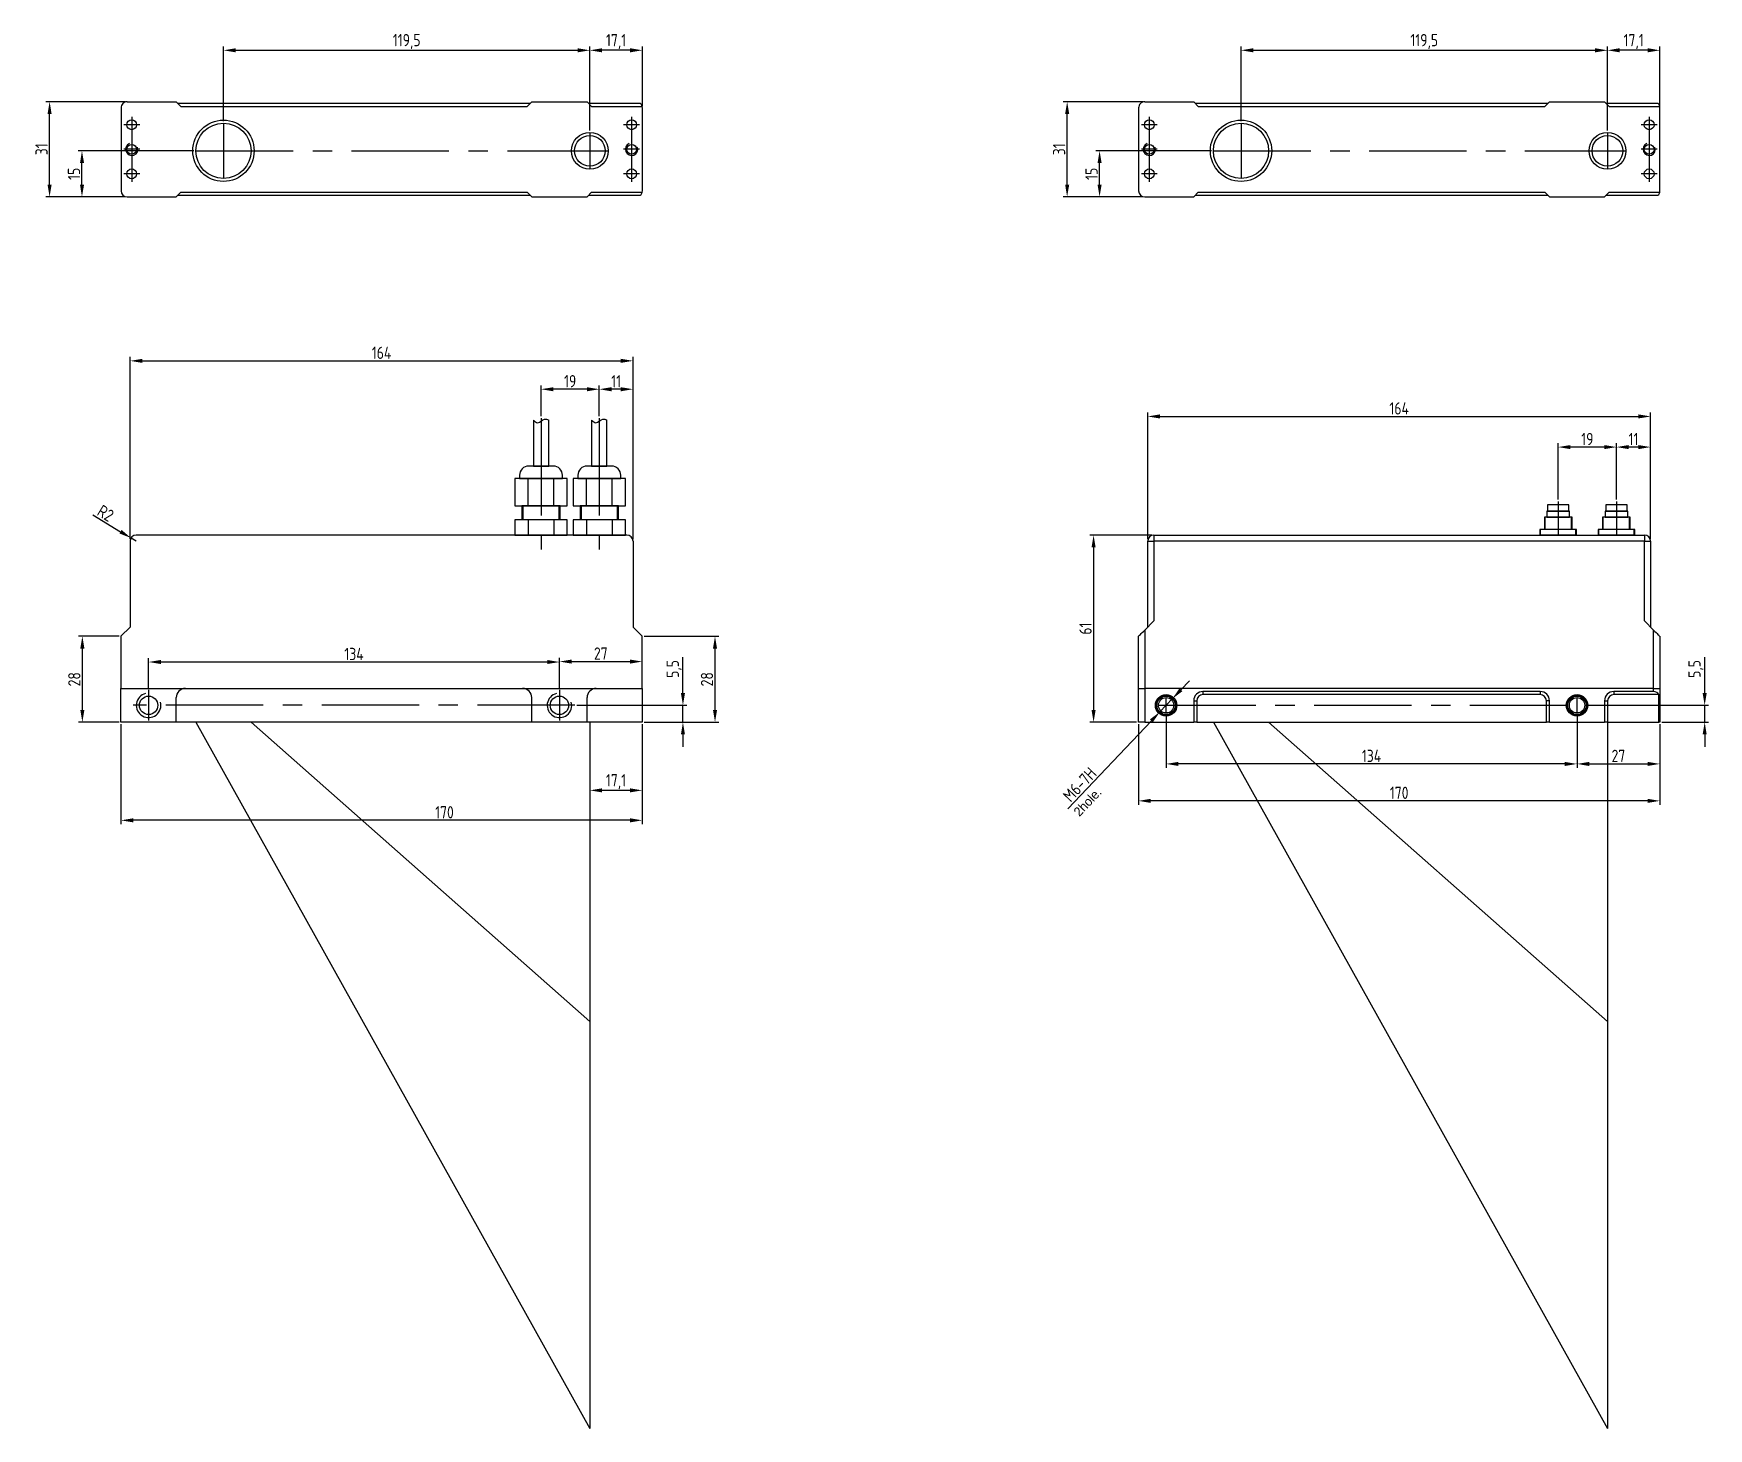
# Model space of a CAD drawing. Header units: millimetres. Extents: x -1175 to 1731, y -317 to 650.
# Drawn here: x 1184 to 1731, y -86 to 369 of the extents above; entities that cross this region are included whole.
import ezdxf

# ---------------------------------------------------------------- set-up
doc = ezdxf.new("R2010")
doc.units = ezdxf.units.MM
doc.linetypes.add('CENTER', pattern=[50.8, 31.75, -6.35, 6.35, -6.35])
doc.styles.add('GOSTw', font='gostw.shx')
doc.dimstyles.new('Vad-style', dxfattribs={"dimtxt": 4, "dimasz": 4, "dimexe": 1.25, "dimexo": 0.625, "dimtad": 1, "dimdec": 1, "dimtxsty": 'GOSTw', "dimcen": 2.5, "dimclrd": 1, "dimclre": 1, "dimclrt": 1, "dimazin": 0, "dimtfac": 1, "dimtdec": 1, "dimtmove": 0, "dimatfit": 3, "dimfxl": 1, "dimarcsym": 0})

# ---------------------------------------------------------------- blocks, each defined once
blk = doc.blocks.new('*D70')
at = {"color": 1, "lineweight": -2, "transparency": 16777216}
for p, q in [((1368.97, 244.19), (1368.97, 254.2)), ((1375.97, 252.95), (1372.97, 252.95)), ((1379.97, 204.03), (1379.97, 254.2))]:
    blk.add_line(p, q, dxfattribs=at)
at = {"color": 1, "transparency": 16777216}
for points in [[(1372.97, 253.61), (1372.97, 252.28), (1368.97, 252.95)], [(1375.97, 253.61), (1375.97, 252.28), (1379.97, 252.95)]]:
    blk.add_solid(points, dxfattribs=at)
at = {"layer": 'Defpoints', "color": 0, "transparency": 16777216}
for p in [(1368.97, 252.95), (1368.97, 243.56), (1379.97, 203.4)]:
    blk.add_point(p, dxfattribs=at)
at = {"color": 1, "transparency": 16777216, "insert": (1374.47, 255.57), "char_height": 4, "attachment_point": 5, "style": 'GOSTw'}
blk.add_mtext('11', dxfattribs=at)
blk = doc.blocks.new('*D71')
at = {"color": 1, "lineweight": -2, "transparency": 16777216}
for p, q in [((1349.97, 244.19), (1349.97, 254.2)), ((1364.97, 252.95), (1353.97, 252.95)), ((1368.97, 244.19), (1368.97, 254.2))]:
    blk.add_line(p, q, dxfattribs=at)
at = {"color": 1, "transparency": 16777216}
for points in [[(1353.97, 253.61), (1353.97, 252.28), (1349.97, 252.95)], [(1364.97, 253.61), (1364.97, 252.28), (1368.97, 252.95)]]:
    blk.add_solid(points, dxfattribs=at)
at = {"layer": 'Defpoints', "color": 0, "transparency": 16777216}
for p in [(1349.97, 252.95), (1349.97, 243.56), (1368.97, 243.56)]:
    blk.add_point(p, dxfattribs=at)
at = {"color": 1, "transparency": 16777216, "insert": (1359.47, 255.57), "char_height": 4, "attachment_point": 5, "style": 'GOSTw'}
blk.add_mtext('19', dxfattribs=at)
blk = doc.blocks.new('*D72')
at = {"color": 1, "lineweight": -2, "transparency": 16777216}
for p, q in [((1700.71, 217.01), (1700.71, 235.34)), ((1711.84, 204.03), (1711.84, 235.34)), ((1707.84, 234.09), (1704.71, 234.09))]:
    blk.add_line(p, q, dxfattribs=at)
at = {"color": 1, "transparency": 16777216}
for points in [[(1704.71, 234.75), (1704.71, 233.42), (1700.71, 234.09)], [(1707.84, 234.75), (1707.84, 233.42), (1711.84, 234.09)]]:
    blk.add_solid(points, dxfattribs=at)
at = {"layer": 'Defpoints', "color": 0, "transparency": 16777216}
for p in [(1700.71, 234.09), (1700.71, 216.39), (1711.84, 203.4)]:
    blk.add_point(p, dxfattribs=at)
at = {"color": 1, "transparency": 16777216, "insert": (1706.27, 236.71), "char_height": 4, "attachment_point": 5, "style": 'GOSTw'}
blk.add_mtext('11', dxfattribs=at)
blk = doc.blocks.new('*D73')
at = {"color": 1, "lineweight": -2, "transparency": 16777216}
for p, q in [((1681.71, 217.01), (1681.71, 235.34)), ((1700.71, 217.01), (1700.71, 235.34)), ((1696.71, 234.09), (1685.71, 234.09))]:
    blk.add_line(p, q, dxfattribs=at)
at = {"color": 1, "transparency": 16777216}
for points in [[(1685.71, 234.75), (1685.71, 233.42), (1681.71, 234.09)], [(1696.71, 234.75), (1696.71, 233.42), (1700.71, 234.09)]]:
    blk.add_solid(points, dxfattribs=at)
at = {"layer": 'Defpoints', "color": 0, "transparency": 16777216}
for p in [(1681.71, 234.09), (1681.71, 216.39), (1700.71, 216.39)]:
    blk.add_point(p, dxfattribs=at)
at = {"color": 1, "transparency": 16777216, "insert": (1691.21, 236.71), "char_height": 4, "attachment_point": 5, "style": 'GOSTw'}
blk.add_mtext('19', dxfattribs=at)
blk = doc.blocks.new('*D74')
at = {"color": 1, "lineweight": -2, "transparency": 16777216}
for p, q in [((1549.21, 205.4), (1528.93, 205.4)), ((1530.18, 201.4), (1530.18, 148.4)), ((1544.21, 144.4), (1528.93, 144.4))]:
    blk.add_line(p, q, dxfattribs=at)
at = {"color": 1, "transparency": 16777216}
for points in [[(1529.51, 201.4), (1530.85, 201.4), (1530.18, 205.4)], [(1529.51, 148.4), (1530.85, 148.4), (1530.18, 144.4)]]:
    blk.add_solid(points, dxfattribs=at)
at = {"layer": 'Defpoints', "color": 0, "transparency": 16777216}
for p in [(1549.84, 205.4), (1530.18, 144.4), (1544.84, 144.4)]:
    blk.add_point(p, dxfattribs=at)
at = {"color": 1, "transparency": 16777216, "insert": (1527.55, 174.9), "char_height": 4, "attachment_point": 5, "rotation": 90, "style": 'GOSTw'}
blk.add_mtext('61', dxfattribs=at)
blk = doc.blocks.new('*D75')
at = {"color": 1, "lineweight": -2, "transparency": 16777216}
for p, q in [((1544.84, 143.78), (1544.84, 117.5)), ((1714.84, 143.78), (1714.84, 117.5)), ((1710.84, 118.75), (1548.84, 118.75))]:
    blk.add_line(p, q, dxfattribs=at)
at = {"color": 1, "transparency": 16777216}
for points in [[(1548.84, 119.42), (1548.84, 118.08), (1544.84, 118.75)], [(1710.84, 119.42), (1710.84, 118.08), (1714.84, 118.75)]]:
    blk.add_solid(points, dxfattribs=at)
at = {"layer": 'Defpoints', "color": 0, "transparency": 16777216}
for p in [(1544.84, 144.4), (1714.84, 144.4), (1544.84, 118.75)]:
    blk.add_point(p, dxfattribs=at)
at = {"color": 1, "transparency": 16777216, "insert": (1629.84, 121.38), "char_height": 4, "attachment_point": 5, "style": 'GOSTw'}
blk.add_mtext('170', dxfattribs=at)
blk = doc.blocks.new('*D76')
at = {"color": 1, "lineweight": -2, "transparency": 16777216}
for p, q in [((1553.84, 146.78), (1553.84, 129.55)), ((1687.84, 146.78), (1687.84, 129.55)), ((1683.84, 130.8), (1557.84, 130.8))]:
    blk.add_line(p, q, dxfattribs=at)
at = {"color": 1, "transparency": 16777216}
for points in [[(1557.84, 131.46), (1557.84, 130.13), (1553.84, 130.8)], [(1683.84, 131.46), (1683.84, 130.13), (1687.84, 130.8)]]:
    blk.add_solid(points, dxfattribs=at)
at = {"layer": 'Defpoints', "color": 0, "transparency": 16777216}
for p in [(1553.84, 147.4), (1687.84, 147.4), (1553.84, 130.8)]:
    blk.add_point(p, dxfattribs=at)
at = {"color": 1, "transparency": 16777216, "insert": (1620.84, 133.42), "char_height": 4, "attachment_point": 5, "style": 'GOSTw'}
blk.add_mtext('134', dxfattribs=at)
blk = doc.blocks.new('*D77')
at = {"color": 1, "lineweight": -2, "transparency": 16777216}
for p, q in [((1687.84, 146.78), (1687.84, 129.55)), ((1714.84, 143.78), (1714.84, 129.55)), ((1691.84, 130.8), (1710.84, 130.8))]:
    blk.add_line(p, q, dxfattribs=at)
at = {"color": 1, "transparency": 16777216}
for points in [[(1691.84, 131.46), (1691.84, 130.13), (1687.84, 130.8)], [(1710.84, 131.46), (1710.84, 130.13), (1714.84, 130.8)]]:
    blk.add_solid(points, dxfattribs=at)
at = {"layer": 'Defpoints', "color": 0, "transparency": 16777216}
for p in [(1687.84, 147.4), (1714.84, 144.4), (1714.84, 130.8)]:
    blk.add_point(p, dxfattribs=at)
at = {"color": 1, "transparency": 16777216, "insert": (1701.34, 133.42), "char_height": 4, "attachment_point": 5, "style": 'GOSTw'}
blk.add_mtext('27', dxfattribs=at)
blk = doc.blocks.new('*D78')
at = {"color": 1, "lineweight": -2, "transparency": 16777216}
for p, q in [((1558.66, 154.98), (1561.42, 157.88)), ((1555.91, 152.08), (1551.77, 147.73)), ((1521.77, 116.16), (1549.02, 144.83))]:
    blk.add_line(p, q, dxfattribs=at)
at = {"color": 1, "transparency": 16777216}
for points in [[(1558.18, 155.44), (1559.15, 154.52), (1555.91, 152.08)], [(1548.53, 145.29), (1549.5, 144.37), (1551.77, 147.73)]]:
    blk.add_solid(points, dxfattribs=at)
at = {"layer": 'Defpoints', "color": 0, "transparency": 16777216}
for p in [(1551.77, 147.73), (1555.91, 152.08)]:
    blk.add_point(p, dxfattribs=at)
at = {"color": 1, "transparency": 16777216, "insert": (1525.65, 124.06), "char_height": 4, "attachment_point": 5, "rotation": 46.4593, "style": 'GOSTw'}
blk.add_mtext('М6-7H', dxfattribs=at)
blk = doc.blocks.new('*D79')
at = {"color": 1, "lineweight": -2, "transparency": 16777216}
for p, q in [((1729.48, 153.9), (1729.48, 165.6)), ((1690.96, 149.9), (1730.73, 149.9)), ((1729.48, 144.4), (1729.48, 149.9)), ((1715.46, 144.4), (1730.73, 144.4)), ((1729.48, 140.4), (1729.48, 136.4))]:
    blk.add_line(p, q, dxfattribs=at)
at = {"color": 1, "transparency": 16777216}
for points in [[(1728.81, 153.9), (1730.14, 153.9), (1729.48, 149.9)], [(1728.81, 140.4), (1730.14, 140.4), (1729.48, 144.4)]]:
    blk.add_solid(points, dxfattribs=at)
at = {"layer": 'Defpoints', "color": 0, "transparency": 16777216}
for p in [(1690.34, 149.9), (1729.48, 149.9), (1714.84, 144.4)]:
    blk.add_point(p, dxfattribs=at)
at = {"color": 1, "transparency": 16777216, "insert": (1726.63, 161.75), "char_height": 4, "attachment_point": 5, "rotation": 90, "style": 'GOSTw'}
blk.add_mtext('5,5', dxfattribs=at)
blk = doc.blocks.new('*D81')
at = {"color": 1, "lineweight": -2, "transparency": 16777216}
for p, q in [((1236.77, 330.68), (1199.01, 330.68)), ((1200.26, 319.67), (1200.26, 326.68)), ((1214.37, 315.67), (1199.01, 315.67))]:
    blk.add_line(p, q, dxfattribs=at)
at = {"color": 1, "transparency": 16777216}
for points in [[(1199.6, 326.68), (1200.93, 326.68), (1200.26, 330.68)], [(1199.6, 319.67), (1200.93, 319.67), (1200.26, 315.67)]]:
    blk.add_solid(points, dxfattribs=at)
at = {"layer": 'Defpoints', "color": 0, "transparency": 16777216}
for p in [(1200.26, 330.68), (1237.4, 330.68), (1214.99, 315.67)]:
    blk.add_point(p, dxfattribs=at)
at = {"color": 1, "transparency": 16777216, "insert": (1197.64, 323.17), "char_height": 4, "attachment_point": 5, "rotation": 90, "style": 'GOSTw'}
blk.add_mtext('15', dxfattribs=at)
blk = doc.blocks.new('*D82')
at = {"color": 1, "lineweight": -2, "transparency": 16777216}
for p, q in [((1365.9, 337.29), (1365.9, 364.7)), ((1379.01, 363.45), (1369.9, 363.45)), ((1383.01, 345.21), (1383.01, 364.7))]:
    blk.add_line(p, q, dxfattribs=at)
at = {"color": 1, "transparency": 16777216}
for points in [[(1369.9, 364.12), (1369.9, 362.78), (1365.9, 363.45)], [(1379.01, 364.12), (1379.01, 362.78), (1383.01, 363.45)]]:
    blk.add_solid(points, dxfattribs=at)
at = {"layer": 'Defpoints', "color": 0, "transparency": 16777216}
for p in [(1365.9, 363.45), (1383.01, 344.58), (1365.9, 336.67)]:
    blk.add_point(p, dxfattribs=at)
at = {"color": 1, "transparency": 16777216, "insert": (1374.45, 366.3), "char_height": 4, "attachment_point": 5, "style": 'GOSTw'}
blk.add_mtext('17,1', dxfattribs=at)
blk = doc.blocks.new('*D83')
at = {"color": 1, "lineweight": -2, "transparency": 16777216}
for p, q in [((1246.4, 340.3), (1246.4, 364.7)), ((1250.4, 363.45), (1361.9, 363.45)), ((1365.9, 337.92), (1365.9, 364.7))]:
    blk.add_line(p, q, dxfattribs=at)
at = {"color": 1, "transparency": 16777216}
for points in [[(1250.4, 364.12), (1250.4, 362.78), (1246.4, 363.45)], [(1361.9, 364.12), (1361.9, 362.78), (1365.9, 363.45)]]:
    blk.add_solid(points, dxfattribs=at)
at = {"layer": 'Defpoints', "color": 0, "transparency": 16777216}
for p in [(1365.9, 363.45), (1246.4, 339.68), (1365.9, 337.29)]:
    blk.add_point(p, dxfattribs=at)
at = {"color": 1, "transparency": 16777216, "insert": (1306.15, 366.3), "char_height": 4, "attachment_point": 5, "style": 'GOSTw'}
blk.add_mtext('119,5', dxfattribs=at)
blk = doc.blocks.new('*D80')
at = {"color": 1, "lineweight": -2, "transparency": 16777216}
for p, q in [((1214.37, 346.68), (1188.45, 346.68)), ((1189.7, 319.67), (1189.7, 342.68)), ((1214.37, 315.67), (1188.45, 315.67))]:
    blk.add_line(p, q, dxfattribs=at)
at = {"color": 1, "transparency": 16777216}
for points in [[(1189.03, 342.68), (1190.36, 342.68), (1189.7, 346.68)], [(1189.03, 319.67), (1190.36, 319.67), (1189.7, 315.67)]]:
    blk.add_solid(points, dxfattribs=at)
at = {"layer": 'Defpoints', "color": 0, "transparency": 16777216}
for p in [(1189.7, 346.68), (1214.99, 346.68), (1214.99, 315.67)]:
    blk.add_point(p, dxfattribs=at)
at = {"color": 1, "transparency": 16777216, "insert": (1187.07, 331.18), "char_height": 4, "attachment_point": 5, "rotation": 90, "style": 'GOSTw'}
blk.add_mtext('31', dxfattribs=at)
blk = doc.blocks.new('*D85')
at = {"color": 1, "lineweight": -2, "transparency": 16777216}
for p, q in [((1568.64, 330.68), (1530.88, 330.68)), ((1532.13, 319.67), (1532.13, 326.68)), ((1546.24, 315.67), (1530.88, 315.67))]:
    blk.add_line(p, q, dxfattribs=at)
at = {"color": 1, "transparency": 16777216}
for points in [[(1531.47, 326.68), (1532.8, 326.68), (1532.13, 330.68)], [(1531.47, 319.67), (1532.8, 319.67), (1532.13, 315.67)]]:
    blk.add_solid(points, dxfattribs=at)
at = {"layer": 'Defpoints', "color": 0, "transparency": 16777216}
for p in [(1532.13, 330.68), (1569.26, 330.68), (1546.86, 315.67)]:
    blk.add_point(p, dxfattribs=at)
at = {"color": 1, "transparency": 16777216, "insert": (1529.51, 323.17), "char_height": 4, "attachment_point": 5, "rotation": 90, "style": 'GOSTw'}
blk.add_mtext('15', dxfattribs=at)
blk = doc.blocks.new('*D86')
at = {"color": 1, "lineweight": -2, "transparency": 16777216}
for p, q in [((1697.76, 337.29), (1697.76, 364.7)), ((1710.88, 363.45), (1701.76, 363.45)), ((1714.88, 345.21), (1714.88, 364.7))]:
    blk.add_line(p, q, dxfattribs=at)
at = {"color": 1, "transparency": 16777216}
for points in [[(1701.76, 364.12), (1701.76, 362.78), (1697.76, 363.45)], [(1710.88, 364.12), (1710.88, 362.78), (1714.88, 363.45)]]:
    blk.add_solid(points, dxfattribs=at)
at = {"layer": 'Defpoints', "color": 0, "transparency": 16777216}
for p in [(1697.76, 363.45), (1714.88, 344.58), (1697.76, 336.67)]:
    blk.add_point(p, dxfattribs=at)
at = {"color": 1, "transparency": 16777216, "insert": (1706.32, 366.3), "char_height": 4, "attachment_point": 5, "style": 'GOSTw'}
blk.add_mtext('17,1', dxfattribs=at)
blk = doc.blocks.new('*D87')
at = {"color": 1, "lineweight": -2, "transparency": 16777216}
for p, q in [((1578.26, 340.3), (1578.26, 364.7)), ((1582.26, 363.45), (1693.76, 363.45)), ((1697.76, 337.92), (1697.76, 364.7))]:
    blk.add_line(p, q, dxfattribs=at)
at = {"color": 1, "transparency": 16777216}
for points in [[(1582.26, 364.12), (1582.26, 362.78), (1578.26, 363.45)], [(1693.76, 364.12), (1693.76, 362.78), (1697.76, 363.45)]]:
    blk.add_solid(points, dxfattribs=at)
at = {"layer": 'Defpoints', "color": 0, "transparency": 16777216}
for p in [(1697.76, 363.45), (1578.26, 339.68), (1697.76, 337.29)]:
    blk.add_point(p, dxfattribs=at)
at = {"color": 1, "transparency": 16777216, "insert": (1638.01, 366.3), "char_height": 4, "attachment_point": 5, "style": 'GOSTw'}
blk.add_mtext('119,5', dxfattribs=at)
blk = doc.blocks.new('*D84')
at = {"color": 1, "lineweight": -2, "transparency": 16777216}
for p, q in [((1546.24, 346.68), (1520.31, 346.68)), ((1521.56, 319.67), (1521.56, 342.68)), ((1546.24, 315.67), (1520.31, 315.67))]:
    blk.add_line(p, q, dxfattribs=at)
at = {"color": 1, "transparency": 16777216}
for points in [[(1520.9, 342.68), (1522.23, 342.68), (1521.56, 346.68)], [(1520.9, 319.67), (1522.23, 319.67), (1521.56, 315.67)]]:
    blk.add_solid(points, dxfattribs=at)
at = {"layer": 'Defpoints', "color": 0, "transparency": 16777216}
for p in [(1521.56, 346.68), (1546.86, 346.68), (1546.86, 315.67)]:
    blk.add_point(p, dxfattribs=at)
at = {"color": 1, "transparency": 16777216, "insert": (1518.94, 331.18), "char_height": 4, "attachment_point": 5, "rotation": 90, "style": 'GOSTw'}
blk.add_mtext('31', dxfattribs=at)
blk = doc.blocks.new('*D88')
at = {"color": 1, "lineweight": -2, "transparency": 16777216}
for p, q in [((1215.97, 204.03), (1215.97, 263.46)), ((1379.97, 204.03), (1379.97, 263.46)), ((1219.97, 262.21), (1375.97, 262.21))]:
    blk.add_line(p, q, dxfattribs=at)
at = {"color": 1, "transparency": 16777216}
for points in [[(1219.97, 262.87), (1219.97, 261.54), (1215.97, 262.21)], [(1375.97, 262.87), (1375.97, 261.54), (1379.97, 262.21)]]:
    blk.add_solid(points, dxfattribs=at)
at = {"layer": 'Defpoints', "color": 0, "transparency": 16777216}
for p in [(1379.97, 262.21), (1215.97, 203.4), (1379.97, 203.4)]:
    blk.add_point(p, dxfattribs=at)
at = {"color": 1, "transparency": 16777216, "insert": (1297.97, 264.83), "char_height": 4, "attachment_point": 5, "style": 'GOSTw'}
blk.add_mtext('164', dxfattribs=at)
blk = doc.blocks.new('*D89')
at = {"color": 1, "lineweight": -2, "transparency": 16777216}
for p, q in [((1203.78, 211.97), (1212.84, 206.5)), ((1217.97, 203.4), (1216.26, 204.44))]:
    blk.add_line(p, q, dxfattribs=at)
at = {"color": 1, "transparency": 16777216}
blk.add_solid([(1213.18, 207.07), (1212.49, 205.93), (1216.26, 204.44)], dxfattribs=at)
at = {"layer": 'Defpoints', "color": 0, "transparency": 16777216}
for p in [(1216.26, 204.44), (1217.97, 203.4)]:
    blk.add_point(p, dxfattribs=at)
at = {"color": 1, "transparency": 16777216, "insert": (1207.95, 212.52), "char_height": 4, "attachment_point": 5, "rotation": 328.8813, "style": 'GOSTw'}
blk.add_mtext('R2', dxfattribs=at)
blk = doc.blocks.new('*D90')
at = {"color": 1, "lineweight": -2, "transparency": 16777216}
for p, q in [((1382.97, 143.78), (1382.97, 120.92)), ((1365.9, 139.5), (1365.9, 120.92)), ((1378.97, 122.17), (1369.9, 122.17))]:
    blk.add_line(p, q, dxfattribs=at)
at = {"color": 1, "transparency": 16777216}
for points in [[(1369.9, 122.84), (1369.9, 121.51), (1365.9, 122.17)], [(1378.97, 122.84), (1378.97, 121.51), (1382.97, 122.17)]]:
    blk.add_solid(points, dxfattribs=at)
at = {"layer": 'Defpoints', "color": 0, "transparency": 16777216}
for p in [(1382.97, 144.4), (1365.9, 140.13), (1365.9, 122.17)]:
    blk.add_point(p, dxfattribs=at)
at = {"color": 1, "transparency": 16777216, "insert": (1374.43, 125.02), "char_height": 4, "attachment_point": 5, "style": 'GOSTw'}
blk.add_mtext('17,1', dxfattribs=at)
blk = doc.blocks.new('*D91')
at = {"color": 1, "lineweight": -2, "transparency": 16777216}
for p, q in [((1212.97, 143.78), (1212.97, 111.16)), ((1382.97, 143.78), (1382.97, 111.16)), ((1378.97, 112.41), (1216.97, 112.41))]:
    blk.add_line(p, q, dxfattribs=at)
at = {"color": 1, "transparency": 16777216}
for points in [[(1216.97, 113.08), (1216.97, 111.74), (1212.97, 112.41)], [(1378.97, 113.08), (1378.97, 111.74), (1382.97, 112.41)]]:
    blk.add_solid(points, dxfattribs=at)
at = {"layer": 'Defpoints', "color": 0, "transparency": 16777216}
for p in [(1212.97, 144.4), (1382.97, 144.4), (1212.97, 112.41)]:
    blk.add_point(p, dxfattribs=at)
at = {"color": 1, "transparency": 16777216, "insert": (1318.48, 115.04), "char_height": 4, "attachment_point": 5, "style": 'GOSTw'}
blk.add_mtext('170', dxfattribs=at)
blk = doc.blocks.new('*D92')
at = {"color": 1, "lineweight": -2, "transparency": 16777216}
for p, q in [((1212.35, 172.4), (1199.13, 172.4)), ((1200.38, 148.4), (1200.38, 168.4)), ((1212.35, 144.4), (1199.13, 144.4))]:
    blk.add_line(p, q, dxfattribs=at)
at = {"color": 1, "transparency": 16777216}
for points in [[(1199.71, 168.4), (1201.05, 168.4), (1200.38, 172.4)], [(1199.71, 148.4), (1201.05, 148.4), (1200.38, 144.4)]]:
    blk.add_solid(points, dxfattribs=at)
at = {"layer": 'Defpoints', "color": 0, "transparency": 16777216}
for p in [(1200.38, 172.4), (1212.97, 172.4), (1212.97, 144.4)]:
    blk.add_point(p, dxfattribs=at)
at = {"color": 1, "transparency": 16777216, "insert": (1197.76, 158.4), "char_height": 4, "attachment_point": 5, "rotation": 90, "style": 'GOSTw'}
blk.add_mtext('28', dxfattribs=at)
blk = doc.blocks.new('*D93')
at = {"color": 1, "lineweight": -2, "transparency": 16777216}
for p, q in [((1383.6, 172.4), (1407.96, 172.4)), ((1406.71, 148.4), (1406.71, 168.4)), ((1383.6, 144.4), (1407.96, 144.4))]:
    blk.add_line(p, q, dxfattribs=at)
at = {"color": 1, "transparency": 16777216}
for points in [[(1406.05, 168.4), (1407.38, 168.4), (1406.71, 172.4)], [(1406.05, 148.4), (1407.38, 148.4), (1406.71, 144.4)]]:
    blk.add_solid(points, dxfattribs=at)
at = {"layer": 'Defpoints', "color": 0, "transparency": 16777216}
for p in [(1382.97, 172.4), (1406.71, 172.4), (1382.97, 144.4)]:
    blk.add_point(p, dxfattribs=at)
at = {"color": 1, "transparency": 16777216, "insert": (1404.09, 158.4), "char_height": 4, "attachment_point": 5, "rotation": 90, "style": 'GOSTw'}
blk.add_mtext('28', dxfattribs=at)
blk = doc.blocks.new('*D94')
at = {"color": 1, "lineweight": -2, "transparency": 16777216}
for p, q in [((1355.98, 155.53), (1355.98, 165.41)), ((1359.98, 164.16), (1378.97, 164.16)), ((1382.97, 159.92), (1382.97, 165.41))]:
    blk.add_line(p, q, dxfattribs=at)
at = {"color": 1, "transparency": 16777216}
for points in [[(1359.98, 164.83), (1359.98, 163.49), (1355.98, 164.16)], [(1378.97, 164.83), (1378.97, 163.49), (1382.97, 164.16)]]:
    blk.add_solid(points, dxfattribs=at)
at = {"layer": 'Defpoints', "color": 0, "transparency": 16777216}
for p in [(1382.97, 164.16), (1382.97, 159.29), (1355.98, 154.9)]:
    blk.add_point(p, dxfattribs=at)
at = {"color": 1, "transparency": 16777216, "insert": (1369.47, 166.79), "char_height": 4, "attachment_point": 5, "style": 'GOSTw'}
blk.add_mtext('27', dxfattribs=at)
blk = doc.blocks.new('*D95')
at = {"color": 1, "lineweight": -2, "transparency": 16777216}
for p, q in [((1221.98, 155.53), (1221.98, 165.27)), ((1351.98, 164.02), (1225.98, 164.02)), ((1355.98, 155.53), (1355.98, 165.27))]:
    blk.add_line(p, q, dxfattribs=at)
at = {"color": 1, "transparency": 16777216}
for points in [[(1225.98, 164.69), (1225.98, 163.36), (1221.98, 164.02)], [(1351.98, 164.69), (1351.98, 163.36), (1355.98, 164.02)]]:
    blk.add_solid(points, dxfattribs=at)
at = {"layer": 'Defpoints', "color": 0, "transparency": 16777216}
for p in [(1221.98, 164.02), (1221.98, 154.9), (1355.98, 154.9)]:
    blk.add_point(p, dxfattribs=at)
at = {"color": 1, "transparency": 16777216, "insert": (1288.98, 166.65), "char_height": 4, "attachment_point": 5, "style": 'GOSTw'}
blk.add_mtext('134', dxfattribs=at)
blk = doc.blocks.new('*D96')
at = {"color": 1, "lineweight": -2, "transparency": 16777216}
for p, q in [((1396.25, 153.9), (1396.25, 165.6)), ((1361.6, 149.9), (1397.5, 149.9)), ((1396.25, 144.4), (1396.25, 149.9)), ((1383.6, 144.4), (1397.5, 144.4)), ((1396.25, 140.4), (1396.25, 136.4))]:
    blk.add_line(p, q, dxfattribs=at)
at = {"color": 1, "transparency": 16777216}
for points in [[(1395.59, 153.9), (1396.92, 153.9), (1396.25, 149.9)], [(1395.59, 140.4), (1396.92, 140.4), (1396.25, 144.4)]]:
    blk.add_solid(points, dxfattribs=at)
at = {"layer": 'Defpoints', "color": 0, "transparency": 16777216}
for p in [(1360.98, 149.9), (1396.25, 149.9), (1382.97, 144.4)]:
    blk.add_point(p, dxfattribs=at)
at = {"color": 1, "transparency": 16777216, "insert": (1393.41, 161.75), "char_height": 4, "attachment_point": 5, "rotation": 90, "style": 'GOSTw'}
blk.add_mtext('5,5', dxfattribs=at)
blk = doc.blocks.new('*D97')
at = {"color": 1, "lineweight": -2, "transparency": 16777216}
for p, q in [((1547.84, 204.03), (1547.84, 245.33)), ((1551.84, 244.08), (1707.84, 244.08)), ((1711.84, 204.03), (1711.84, 245.33))]:
    blk.add_line(p, q, dxfattribs=at)
at = {"color": 1, "transparency": 16777216}
for points in [[(1551.84, 244.75), (1551.84, 243.42), (1547.84, 244.08)], [(1707.84, 244.75), (1707.84, 243.42), (1711.84, 244.08)]]:
    blk.add_solid(points, dxfattribs=at)
at = {"layer": 'Defpoints', "color": 0, "transparency": 16777216}
for p in [(1711.84, 244.08), (1547.84, 203.4), (1711.84, 203.4)]:
    blk.add_point(p, dxfattribs=at)
at = {"color": 1, "transparency": 16777216, "insert": (1629.84, 246.71), "char_height": 4, "attachment_point": 5, "style": 'GOSTw'}
blk.add_mtext('164', dxfattribs=at)

msp = doc.modelspace()

# ---------------------------------------------------------------- linework, layer by layer
at = {"color": 0}
for p, q in [((1212.99, 344.68), (1212.99, 317.67)), ((1214.99, 346.68), (1230.97, 346.68)), ((1231.47, 346.18), (1346.47, 346.17)), ((1232.47, 345.18), (1345.47, 345.17)), ((1346.97, 346.67), (1364.97, 346.66)), ((1365.47, 346.16), (1382.34, 346.16)), ((1366.47, 345.16), (1382.95, 345.16)), ((1383.01, 317.67), (1383.01, 344.58)), ((1544.86, 344.68), (1544.86, 317.67)), ((1546.86, 346.68), (1562.84, 346.68)), ((1563.34, 346.18), (1678.34, 346.17)), ((1564.34, 345.18), (1677.34, 345.17)), ((1678.84, 346.67), (1696.84, 346.66)), ((1697.34, 346.16), (1714.21, 346.16)), ((1698.34, 345.16), (1714.82, 345.16)), ((1714.88, 317.67), (1714.88, 344.58)), ((1232.47, 317.17), (1345.47, 317.17)), ((1366.47, 317.17), (1382.95, 317.17)), ((1564.34, 317.17), (1677.34, 317.17)), ((1698.34, 317.17), (1714.82, 317.17)), ((1214.99, 315.67), (1230.97, 315.67)), ((1231.47, 316.17), (1346.47, 316.17)), ((1346.97, 315.67), (1364.97, 315.67)), ((1365.47, 316.17), (1382.34, 316.17)), ((1546.86, 315.67), (1562.84, 315.67)), ((1563.34, 316.17), (1678.34, 316.17)), ((1678.84, 315.67), (1696.84, 315.67)), ((1697.34, 316.17), (1714.21, 316.17)), ((1212.97, 144.4), (1212.97, 155.4)), ((1212.97, 155.4), (1382.97, 155.4)), ((1382.97, 155.4), (1382.97, 144.4)), ((1230.97, 144.4), (1230.97, 152.4)), ((1346.97, 144.4), (1346.97, 152.4)), ((1364.97, 144.4), (1364.97, 152.4)), ((1382.97, 144.4), (1212.97, 144.4))]:
    msp.add_line(p, q, dxfattribs=at)
for p, q in [((1230.97, 346.68), (1232.47, 345.18)), ((1346.97, 346.67), (1345.47, 345.17)), ((1364.97, 346.66), (1366.47, 345.16)), ((1562.84, 346.68), (1564.34, 345.18)), ((1678.84, 346.67), (1677.34, 345.17)), ((1696.84, 346.66), (1698.34, 345.16)), ((1230.97, 315.67), (1232.47, 317.17)), ((1346.97, 315.67), (1345.47, 317.17)), ((1364.97, 315.67), (1366.47, 317.17)), ((1562.84, 315.67), (1564.34, 317.17)), ((1678.84, 315.67), (1677.34, 317.17)), ((1696.84, 315.67), (1698.34, 317.17)), ((1345.77, 214.9), (1345.77, 223.9)), ((1354.18, 214.9), (1354.18, 223.9)), ((1364.77, 214.9), (1364.77, 223.9)), ((1373.18, 214.9), (1373.18, 223.9)), ((1356.22, 214.9), (1343.72, 214.9)), ((1343.72, 214.9), (1343.72, 210.4)), ((1356.22, 210.4), (1356.22, 214.9)), ((1375.22, 214.9), (1362.72, 214.9)), ((1362.72, 214.9), (1362.72, 210.4)), ((1375.22, 210.4), (1375.22, 214.9)), ((1345.77, 210.4), (1345.77, 205.4)), ((1354.18, 210.4), (1354.18, 205.4)), ((1364.77, 210.4), (1364.77, 205.4)), ((1373.18, 210.4), (1373.18, 205.4)), ((1686.21, 211.21), (1677.21, 211.21)), ((1677.21, 211.21), (1677.21, 207.21)), ((1686.21, 207.21), (1686.21, 211.21)), ((1705.21, 211.21), (1696.21, 211.21)), ((1696.21, 211.21), (1696.21, 207.21)), ((1705.21, 207.21), (1705.21, 211.21)), ((1215.97, 203.4), (1215.97, 175.4)), ((1377.97, 205.4), (1217.97, 205.4)), ((1379.97, 203.4), (1379.97, 175.4)), ((1547.84, 175.4), (1547.84, 203.4)), ((1547.84, 203.4), (1549.84, 203.4)), ((1549.84, 205.4), (1549.84, 203.4)), ((1549.84, 205.4), (1709.84, 205.4)), ((1549.84, 203.4), (1549.84, 177.4)), ((1709.84, 203.4), (1549.84, 203.4)), ((1687.71, 207.21), (1675.71, 207.21)), ((1675.71, 207.21), (1675.71, 205.4)), ((1687.71, 205.4), (1675.71, 205.4)), ((1687.71, 205.4), (1687.71, 207.21)), ((1706.71, 207.21), (1694.71, 207.21)), ((1694.71, 207.21), (1694.71, 205.4)), ((1706.71, 205.4), (1694.71, 205.4)), ((1706.71, 205.4), (1706.71, 207.21)), ((1709.84, 205.4), (1709.84, 203.4)), ((1709.84, 177.4), (1709.84, 203.4)), ((1709.84, 203.4), (1711.84, 203.4)), ((1711.84, 203.4), (1711.84, 175.4)), ((1212.97, 172.4), (1215.97, 175.4)), ((1382.97, 172.4), (1379.97, 175.4)), ((1546.84, 174.4), (1549.84, 177.4)), ((1709.84, 177.4), (1712.84, 174.4)), ((1212.97, 172.4), (1212.97, 155.4)), ((1382.97, 155.4), (1382.97, 172.4)), ((1544.84, 155.4), (1544.84, 172.4)), ((1546.84, 174.4), (1546.84, 155.4)), ((1712.84, 155.4), (1712.84, 174.4)), ((1714.84, 172.4), (1714.84, 155.4)), ((1212.97, 155.4), (1382.97, 155.4)), ((1544.84, 144.4), (1544.84, 155.4)), ((1544.84, 155.4), (1546.84, 155.4)), ((1546.84, 155.4), (1546.84, 144.4)), ((1712.84, 155.4), (1546.84, 155.4)), ((1675.84, 154.4), (1565.84, 154.4)), ((1565.84, 154.4), (1565.84, 153.4)), ((1675.84, 153.4), (1565.84, 153.4)), ((1675.84, 154.4), (1675.84, 153.4)), ((1712.84, 154.4), (1699.84, 154.4)), ((1699.84, 154.4), (1699.84, 153.4)), ((1714.57, 153.4), (1699.84, 153.4)), ((1712.84, 154.4), (1712.84, 155.4)), ((1712.84, 155.4), (1714.84, 155.4)), ((1714.57, 144.4), (1714.57, 153.4)), ((1714.84, 155.4), (1714.84, 144.4)), ((1562.84, 151.4), (1562.84, 144.4)), ((1562.84, 151.4), (1563.84, 151.4)), ((1563.84, 151.4), (1563.84, 144.4)), ((1677.84, 144.4), (1677.84, 151.4)), ((1678.84, 151.4), (1677.84, 151.4)), ((1678.84, 144.4), (1678.84, 151.4)), ((1696.84, 151.4), (1696.84, 144.4)), ((1696.84, 151.4), (1697.84, 151.4)), ((1697.84, 151.4), (1697.84, 144.4)), ((1546.84, 144.4), (1544.84, 144.4)), ((1546.84, 144.4), (1562.84, 144.4)), ((1563.84, 144.4), (1562.84, 144.4)), ((1563.84, 144.4), (1677.84, 144.4)), ((1678.84, 144.4), (1677.84, 144.4)), ((1678.84, 144.4), (1696.84, 144.4)), ((1697.84, 144.4), (1696.84, 144.4)), ((1697.84, 144.4), (1714.57, 144.4)), ((1714.84, 144.4), (1714.57, 144.4))]:
    msp.add_line(p, q)
at = {"color": 4}
for p, q in [((1219.09, 339.17), (1213.89, 339.17)), ((1216.49, 341.77), (1216.49, 320.57)), ((1382.11, 339.17), (1376.91, 339.17)), ((1379.51, 341.77), (1379.51, 320.57)), ((1550.96, 339.17), (1545.76, 339.17)), ((1548.36, 341.77), (1548.36, 320.57)), ((1713.98, 339.17), (1708.78, 339.17)), ((1711.38, 341.77), (1711.38, 320.57)), ((1219.09, 331.17), (1213.89, 331.17)), ((1382.11, 331.17), (1376.91, 331.17)), ((1550.96, 331.17), (1545.76, 331.17)), ((1713.98, 331.17), (1708.78, 331.17)), ((1219.09, 323.17), (1213.89, 323.17)), ((1382.11, 323.17), (1376.91, 323.17)), ((1550.96, 323.17), (1545.76, 323.17)), ((1713.98, 323.17), (1708.78, 323.17))]:
    msp.add_line(p, q, dxfattribs=at)
at = {"color": 4, "linetype": 'CENTER'}
for p, q in [((1246.4, 339.68), (1246.4, 321.68)), ((1578.26, 339.68), (1578.26, 321.68)), ((1365.9, 336.67), (1365.9, 324.67)), ((1697.76, 336.67), (1697.76, 324.67)), ((1237.4, 330.68), (1360.9, 330.67)), ((1359.9, 330.67), (1371.9, 330.67)), ((1569.26, 330.68), (1692.76, 330.67)), ((1691.76, 330.67), (1703.76, 330.67)), ((1349.97, 243.56), (1349.97, 200.7)), ((1368.97, 243.56), (1368.97, 200.7)), ((1681.71, 216.39), (1681.71, 205.4)), ((1700.71, 216.39), (1700.71, 205.4)), ((1221.98, 154.9), (1221.98, 144.9)), ((1355.98, 154.9), (1355.98, 144.9)), ((1360.98, 149.9), (1216.98, 149.9)), ((1551.34, 149.9), (1690.34, 149.9)), ((1553.84, 147.4), (1553.84, 152.4)), ((1687.84, 147.4), (1687.84, 152.4))]:
    msp.add_line(p, q, dxfattribs=at)
at = {"color": 3}
for p, q in [((1344.02, 214.9), (1344.02, 210.4)), ((1355.92, 210.4), (1355.92, 214.9)), ((1363.02, 214.9), (1363.02, 210.4)), ((1374.92, 210.4), (1374.92, 214.9)), ((1677.41, 207.21), (1677.41, 211.21)), ((1686.01, 207.21), (1686.01, 211.21)), ((1696.41, 207.21), (1696.41, 211.21)), ((1705.01, 207.21), (1705.01, 211.21)), ((1675.91, 205.4), (1675.91, 207.21)), ((1687.51, 205.4), (1687.51, 207.21)), ((1694.91, 205.4), (1694.91, 207.21)), ((1706.51, 205.4), (1706.51, 207.21))]:
    msp.add_line(p, q, dxfattribs=at)
at = {"color": 1}
for p, q in [((1237.4, 144.4), (1365.9, -85.86)), ((1255.4, 144.4), (1365.9, 46.82)), ((1365.9, 144.4), (1365.9, -85.86)), ((1569.26, 144.4), (1697.76, -85.86)), ((1587.26, 144.4), (1697.76, 46.82)), ((1697.76, 144.4), (1697.76, -85.86))]:
    msp.add_line(p, q, dxfattribs=at)
for points in [[(1347.47, 242.9), (1347.47, 227.9), (1352.47, 227.9), (1352.47, 242.9)], [(1366.47, 242.9), (1366.47, 227.9), (1371.47, 227.9), (1371.47, 242.9)]]:
    msp.add_lwpolyline(points)
for points in [[(1342.97, 223.9), (1356.97, 223.9), (1356.97, 224.9, 0.414214), (1353.97, 227.9), (1345.97, 227.9, 0.414214), (1342.97, 224.9)], [(1361.97, 223.9), (1375.97, 223.9), (1375.97, 224.9, 0.414214), (1372.97, 227.9), (1364.97, 227.9, 0.414214), (1361.97, 224.9)]]:
    msp.add_lwpolyline(points, format="xyb", close=True)
for points in [[(1341.47, 214.9), (1358.47, 214.9), (1358.47, 223.9), (1341.47, 223.9)], [(1360.47, 214.9), (1377.47, 214.9), (1377.47, 223.9), (1360.47, 223.9)], [(1678.01, 213.21), (1678.01, 211.21), (1685.41, 211.21), (1685.41, 213.21)], [(1678.21, 215.21), (1678.21, 213.21), (1685.21, 213.21), (1685.21, 215.21)], [(1697.01, 213.21), (1697.01, 211.21), (1704.41, 211.21), (1704.41, 213.21)], [(1697.21, 215.21), (1697.21, 213.21), (1704.21, 213.21), (1704.21, 215.21)], [(1341.47, 205.4), (1358.47, 205.4), (1358.47, 210.4), (1341.47, 210.4)], [(1360.47, 205.4), (1377.47, 205.4), (1377.47, 210.4), (1360.47, 210.4)]]:
    msp.add_lwpolyline(points, close=True)
at = {"flags": 128}
for points in [[(1544.84, 172.4), (1544.88, 172.44), (1544.99, 172.56), (1545.18, 172.74), (1545.43, 172.99), (1545.73, 173.29), (1546.07, 173.64), (1546.45, 174.01), (1546.84, 174.4)], [(1712.84, 174.4), (1713.23, 174.01), (1713.61, 173.64), (1713.95, 173.29), (1714.25, 172.99), (1714.5, 172.74), (1714.69, 172.56), (1714.8, 172.44), (1714.84, 172.4)]]:
    msp.add_lwpolyline(points, dxfattribs=at)
at = {"color": 0}
for centre, radius in [((1216.49, 339.17), 1.6), ((1246.4, 330.68), 9), ((1379.51, 339.17), 1.6), ((1548.36, 339.17), 1.6), ((1578.26, 330.68), 9), ((1711.38, 339.17), 1.6), ((1365.9, 330.67), 5), ((1697.76, 330.67), 5), ((1216.49, 323.17), 1.6), ((1379.51, 323.17), 1.6), ((1548.36, 323.17), 1.6), ((1711.38, 323.17), 1.6)]:
    msp.add_circle(centre, radius, dxfattribs=at)
for centre, radius in [((1246.4, 330.68), 10), ((1578.26, 330.68), 10), ((1365.9, 330.67), 6), ((1697.76, 330.67), 6), ((1216.49, 331.17), 1.6), ((1379.51, 331.17), 1.6), ((1548.36, 331.17), 1.6), ((1711.38, 331.17), 1.6), ((1553.84, 149.9), 3.5), ((1553.84, 149.9), 3.25), ((1687.84, 149.9), 3.5), ((1687.84, 149.9), 3.25), ((1221.98, 149.9), 3), ((1355.98, 149.9), 3), ((1553.84, 149.9), 3), ((1553.84, 149.9), 2.5), ((1687.84, 149.9), 3), ((1687.84, 149.9), 2.5)]:
    msp.add_circle(centre, radius)
for centre, radius, start, end in [((1214.99, 344.68), 2, 89.9923, 179.9923), ((1381.02, 344.66), 2, 359.9923, 48.5827), ((1546.86, 344.68), 2, 89.9923, 179.9923), ((1712.88, 344.66), 2, 359.9923, 48.5827), ((1214.99, 317.67), 2, 180, 270), ((1381.01, 317.67), 2, 311.4096, 0), ((1546.86, 317.67), 2, 180, 270), ((1712.88, 317.67), 2, 311.4096, 0), ((1233.97, 152.4), 3, 90, 180), ((1343.97, 152.4), 3, 0, 90), ((1367.97, 152.4), 3, 90, 180)]:
    msp.add_arc(centre, radius, start, end, dxfattribs=at)
at = {"color": 3}
for centre, radius, start, end in [((1216.49, 331.17), 2, 111.7917, 21.1427), ((1379.51, 331.17), 2, 111.7917, 21.1427), ((1548.36, 331.17), 2, 111.7917, 21.1427), ((1711.38, 331.17), 2, 111.7917, 21.1427), ((1221.98, 149.9), 4, 104.0077, 15.699), ((1355.98, 149.9), 4, 104.0077, 15.699)]:
    msp.add_arc(centre, radius, start, end, dxfattribs=at)
for centre, radius, start, end in [((1217.97, 203.4), 2, 90, 180), ((1377.97, 203.4), 2, 0, 90), ((1549.84, 203.4), 2, 90, 180), ((1709.84, 203.4), 2, 0, 90), ((1565.84, 151.4), 3, 90, 180), ((1565.84, 151.4), 2, 90, 180), ((1675.84, 151.4), 3, 0, 90), ((1675.84, 151.4), 2, 0, 90), ((1699.84, 151.4), 3, 90, 180), ((1699.84, 151.4), 2, 90, 180), ((1712.84, 152.4), 2, 30, 90)]:
    msp.add_arc(centre, radius, start, end)
for points in [[(1347.47, 242.9), (1347.94, 242.44), (1349.13, 241.29), (1350.71, 243.68), (1352.01, 243.11), (1352.47, 242.9)], [(1366.47, 242.9), (1366.94, 242.44), (1368.13, 241.29), (1369.71, 243.68), (1371.01, 243.11), (1371.47, 242.9)]]:
    msp.add_open_spline(points, degree=3, knots=[0, 0, 0, 0, 1.689409, 4.234515, 5.629652, 5.629652, 5.629652, 5.629652], dxfattribs=at)

# ---------------------------------------------------------------- texts
at = {"color": 1}
msp.add_text('2hole.', height=3, rotation=46.5072, dxfattribs=at).set_placement((1525.55, 113.43))

# ---------------------------------------------------------------- dimensions: what is measured, and where the dimension line sits
for base, p1, p2, picture, middle in [((1365.9, 363.45), (1246.4, 339.68), (1365.9, 337.29), '*D83', (1306.15, 366.3)), ((1365.9, 363.45), (1383.01, 344.58), (1365.9, 336.67), '*D82', (1374.45, 366.3)), ((1697.76, 363.45), (1578.26, 339.68), (1697.76, 337.29), '*D87', (1638.01, 366.3)), ((1697.76, 363.45), (1714.88, 344.58), (1697.76, 336.67), '*D86', (1706.32, 366.3)), ((1379.97, 262.21), (1215.97, 203.4), (1379.97, 203.4), '*D88', (1297.97, 264.83)), ((1349.97, 252.95), (1368.97, 243.56), (1349.97, 243.56), '*D71', (1359.47, 255.57)), ((1368.97, 252.95), (1379.97, 203.4), (1368.97, 243.56), '*D70', (1374.47, 255.57)), ((1681.71, 234.09), (1700.71, 216.39), (1681.71, 216.39), '*D73', (1691.21, 236.71)), ((1382.97, 164.16), (1355.98, 154.9), (1382.97, 159.29), '*D94', (1369.47, 166.79)), ((1221.98, 164.02), (1355.98, 154.9), (1221.98, 154.9), '*D95', (1288.98, 166.65)), ((1365.9, 122.17), (1382.97, 144.4), (1365.9, 140.13), '*D90', (1374.43, 125.02)), ((1544.84, 118.75), (1714.84, 144.4), (1544.84, 144.4), '*D75', (1629.84, 121.38)), ((1553.84, 130.8), (1687.84, 147.4), (1553.84, 147.4), '*D76', (1620.84, 133.42)), ((1714.84, 130.8), (1687.84, 147.4), (1714.84, 144.4), '*D77', (1701.34, 133.42))]:
    dim = msp.add_linear_dim(base=base, p1=p1, p2=p2, dimstyle='Vad-style')
    dim.commit()
    dim.dimension.update_dxf_attribs({"geometry": picture, "text_midpoint": middle})
for base, p1, p2, picture, middle in [((1189.7, 346.68), (1214.99, 315.67), (1214.99, 346.68), '*D80', (1187.07, 331.18)), ((1521.56, 346.68), (1546.86, 315.67), (1546.86, 346.68), '*D84', (1518.94, 331.18)), ((1200.26, 330.68), (1214.99, 315.67), (1237.4, 330.68), '*D81', (1197.64, 323.17)), ((1532.13, 330.68), (1546.86, 315.67), (1569.26, 330.68), '*D85', (1529.51, 323.17)), ((1530.18, 144.4), (1549.84, 205.4), (1544.84, 144.4), '*D74', (1527.55, 174.9)), ((1200.38, 172.4), (1212.97, 144.4), (1212.97, 172.4), '*D92', (1197.76, 158.4)), ((1406.71, 172.4), (1382.97, 144.4), (1382.97, 172.4), '*D93', (1404.09, 158.4)), ((1396.25, 149.9), (1382.97, 144.4), (1360.98, 149.9), '*D96', (1393.41, 161.75)), ((1729.48, 149.9), (1714.84, 144.4), (1690.34, 149.9), '*D79', (1726.63, 161.75))]:
    dim = msp.add_linear_dim(base=base, p1=p1, p2=p2, angle=90, dimstyle='Vad-style')
    dim.commit()
    dim.dimension.update_dxf_attribs({"geometry": picture, "text_midpoint": middle})
dim = msp.add_linear_dim(base=(1711.84, 244.08), p1=(1547.84, 203.4), p2=(1711.84, 203.4), dimstyle='Vad-style', dxfattribs=at)
dim.commit()
dim.dimension.update_dxf_attribs({"geometry": '*D97', "text_midpoint": (1629.84, 246.71)})
dim = msp.add_linear_dim(base=(1700.71, 234.09), p1=(1711.84, 203.4), p2=(1700.71, 216.39), dimstyle='Vad-style', override={"dimdec": 0})
dim.commit()
dim.dimension.update_dxf_attribs({"geometry": '*D72', "text_midpoint": (1706.27, 236.71)})
dim = msp.add_radius_dim(center=(1217.97, 203.4), mpoint=(1216.26, 204.44), dimstyle='Vad-style')
dim.commit()
dim.dimension.update_dxf_attribs({"geometry": '*D89', "text_midpoint": (1207.95, 212.52)})
dim = msp.add_diameter_dim_2p(p1=(1555.91, 152.08), p2=(1551.77, 147.73), text='М6-7H', dimstyle='Vad-style')
dim.commit()
dim.dimension.update_dxf_attribs({"geometry": '*D78', "text_midpoint": (1527.56, 122.25), "dimtype": 163})
dim = msp.add_linear_dim(base=(1212.97, 112.41), p1=(1382.97, 144.4), p2=(1212.97, 144.4), dimstyle='Vad-style')
dim.commit()
dim.dimension.update_dxf_attribs({"geometry": '*D91', "text_midpoint": (1318.48, 112.41), "dimtype": 160})

doc.saveas('drawing.dxf')
